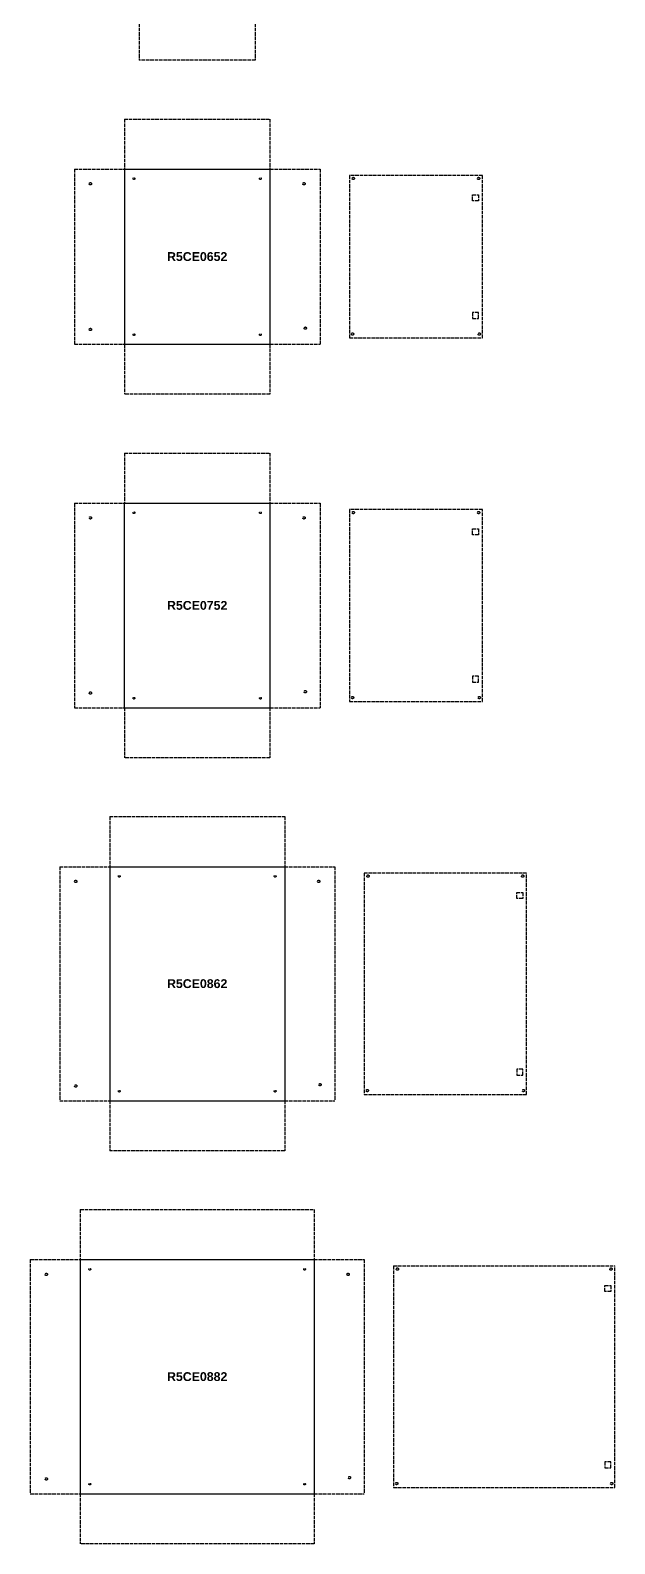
# Model space of a CAD drawing. Header units: millimetres. Extents: x 2534 to 26841, y -1711 to 16753.
# Drawn here: x 4561 to 6548, y 1284 to 6425 of the extents above; entities that cross this region are included whole.
import ezdxf

# ---------------------------------------------------------------- set-up
doc = ezdxf.new("R2010")
doc.units = ezdxf.units.MM
doc.linetypes.add('ACAD_ISO02W100', pattern=[15, 12, -3])
doc.styles.get("Standard").update_dxf_attribs({"font": 'arial.ttf'})

# ---------------------------------------------------------------- blocks, each defined once
blk = doc.blocks.new('A$C11C00261')
at = {"linetype": 'ACAD_ISO02W100', "lineweight": 30}
for p, q in [((0, 20.4), (20.4, 20.4)), ((0, 0), (0, 20.4)), ((20.4, 0), (0, 0)), ((20.4, 20.4), (20.4, 0))]:
    blk.add_line(p, q, dxfattribs=at)

msp = doc.modelspace()

# ---------------------------------------------------------------- linework, layer by layer
at = {"linetype": 'ACAD_ISO02W100', "lineweight": 30}
for p, q in [((4930.9, 6493.9), (4930.9, 6323.9)), ((5325.9, 6493.9), (5325.9, 6323.9)), ((5325.9, 6323.9), (4930.9, 6323.9)), ((4880.9, 6123.9), (4880.9, 5953.9)), ((4880.9, 6123.9), (5375.9, 6123.9)), ((5375.9, 6123.9), (5375.9, 5953.9)), ((4710.9, 5953.9), (4710.9, 5358.9)), ((4710.9, 5953.9), (4880.9, 5953.9)), ((5375.9, 5953.9), (5545.9, 5953.9)), ((5545.9, 5953.9), (5545.9, 5358.9)), ((6097.9, 5932.4), (5645.9, 5932.4)), ((5645.9, 5932.4), (5645.9, 5380.4)), ((6097.9, 5380.4), (6097.9, 5932.4)), ((4710.9, 5358.9), (4880.9, 5358.9)), ((4880.9, 5358.9), (4880.9, 5188.9)), ((5375.9, 5358.9), (5545.9, 5358.9)), ((5375.9, 5358.9), (5375.9, 5188.9)), ((5645.9, 5380.4), (6097.9, 5380.4)), ((5375.9, 5188.9), (4880.9, 5188.9)), ((4880.9, 4988.9), (4880.9, 4818.9)), ((4880.9, 4988.9), (5375.9, 4988.9)), ((5375.9, 4988.9), (5375.9, 4818.9)), ((4710.9, 4818.9), (4710.9, 4123.9)), ((4710.9, 4818.9), (4880.9, 4818.9)), ((5375.9, 4818.9), (5545.9, 4818.9)), ((5545.9, 4818.9), (5545.9, 4123.9)), ((6097.9, 4797.4), (5645.9, 4797.4)), ((5645.9, 4797.4), (5645.9, 4145.4)), ((6097.9, 4145.4), (6097.9, 4797.4)), ((4710.9, 4123.9), (4880.9, 4123.9)), ((4880.9, 4123.9), (4880.9, 3953.9)), ((5375.9, 4123.9), (5545.9, 4123.9)), ((5375.9, 4123.9), (5375.9, 3953.9)), ((5645.9, 4145.4), (6097.9, 4145.4)), ((5375.9, 3953.9), (4880.9, 3953.9)), ((4830.9, 3753.9), (4830.9, 3583.9)), ((4830.9, 3753.9), (5425.9, 3753.9)), ((5425.9, 3753.9), (5425.9, 3583.9)), ((4660.9, 3583.9), (4660.9, 2788.9)), ((4660.9, 3583.9), (4830.9, 3583.9)), ((5425.9, 3583.9), (5595.9, 3583.9)), ((5595.9, 3583.9), (5595.9, 2788.9)), ((6247.9, 3562.4), (5695.9, 3562.4)), ((5695.9, 3562.4), (5695.9, 2810.4)), ((6247.9, 2810.4), (6247.9, 3562.4)), ((4660.9, 2788.9), (4830.9, 2788.9)), ((4830.9, 2788.9), (4830.9, 2618.9)), ((5425.9, 2788.9), (5595.9, 2788.9)), ((5425.9, 2788.9), (5425.9, 2618.9)), ((5695.9, 2810.4), (6247.9, 2810.4)), ((5425.9, 2618.9), (4830.9, 2618.9)), ((4730.9, 2418.9), (4730.9, 2248.9)), ((4730.9, 2418.9), (5525.9, 2418.9)), ((5525.9, 2418.9), (5525.9, 2248.9)), ((4560.9, 2248.9), (4560.9, 1453.9)), ((4560.9, 2248.9), (4730.9, 2248.9)), ((5525.9, 2248.9), (5695.9, 2248.9)), ((5695.9, 2248.9), (5695.9, 1453.9)), ((5795.9, 2227.4), (5795.9, 1475.4)), ((5795.9, 2227.4), (6547.9, 2227.4)), ((6547.9, 1475.4), (6547.9, 2227.4)), ((4560.9, 1453.9), (4730.9, 1453.9)), ((4730.9, 1453.9), (4730.9, 1283.9)), ((5525.9, 1453.9), (5695.9, 1453.9)), ((5525.9, 1453.9), (5525.9, 1283.9)), ((5795.9, 1475.4), (6547.9, 1475.4)), ((5525.9, 1283.9), (4730.9, 1283.9))]:
    msp.add_line(p, q, dxfattribs=at)
at = {"lineweight": 30}
for p, q in [((4880.9, 5953.9), (5375.9, 5953.9)), ((4880.9, 5953.9), (4880.9, 5358.9)), ((5375.9, 5953.9), (5375.9, 5358.9)), ((4880.9, 5358.9), (5375.9, 5358.9)), ((4880.9, 4818.9), (5375.9, 4818.9)), ((4880.9, 4123.9), (4880.9, 4818.9)), ((5375.9, 4818.9), (5375.9, 4123.9)), ((4880.9, 4123.9), (5375.9, 4123.9)), ((4830.9, 3583.9), (5425.9, 3583.9)), ((4830.9, 3583.9), (4830.9, 2788.9)), ((5425.9, 3583.9), (5425.9, 2788.9)), ((4830.9, 2788.9), (5425.9, 2788.9)), ((4730.9, 2248.9), (4730.9, 1453.9)), ((4730.9, 2248.9), (5525.9, 2248.9)), ((5525.9, 2248.9), (5525.9, 1453.9)), ((4730.9, 1453.9), (5525.9, 1453.9))]:
    msp.add_line(p, q, dxfattribs=at)
at = {"linetype": 'ACAD_ISO02W100', "lineweight": 30}
for centre, radius in [((4913.4, 5921.4), 3), ((5343.4, 5921.4), 3), ((5658.9, 5921.9), 4), ((6084.9, 5921.9), 4), ((4765.4, 5903.9), 4), ((5491.4, 5903.9), 4), ((4765.4, 5408.9), 4), ((5495.9, 5413.4), 4), ((4913.4, 5391.4), 3), ((5343.4, 5391.4), 3), ((5656.4, 5393.4), 4), ((6087.4, 5393.4), 4), ((4913.4, 4786.4), 3), ((5343.4, 4786.4), 3), ((5658.9, 4786.9), 4), ((6084.9, 4786.9), 4), ((4765.4, 4768.9), 4), ((5491.4, 4768.9), 4), ((4765.4, 4173.9), 4), ((5495.9, 4178.4), 4), ((4913.4, 4156.4), 3), ((5343.4, 4156.4), 3), ((5656.4, 4158.4), 4), ((6087.4, 4158.4), 4), ((4863.4, 3551.4), 3), ((5393.4, 3551.4), 3), ((5708.9, 3551.9), 4), ((6234.9, 3551.9), 4), ((4715.4, 3533.9), 4), ((5541.4, 3533.9), 4), ((4715.4, 2838.9), 4), ((5545.9, 2843.4), 4), ((4863.4, 2821.4), 3), ((5393.4, 2821.4), 3), ((5706.4, 2823.4), 4), ((6237.4, 2823.4), 4), ((4763.4, 2216.4), 3), ((5493.4, 2216.4), 3), ((5808.9, 2216.9), 4), ((6534.9, 2216.9), 4), ((4615.4, 2198.9), 4), ((5641.4, 2198.9), 4), ((4615.4, 1503.9), 4), ((5645.9, 1508.4), 4), ((5806.4, 1488.4), 4), ((6537.4, 1488.4), 4), ((4763.4, 1486.4), 3), ((5493.4, 1486.4), 3)]:
    msp.add_circle(centre, radius, dxfattribs=at)

# ---------------------------------------------------------------- block references
for p in [(6064.7, 5846.2), (6064.7, 4711.2), (6214.7, 3476.2), (6514.7, 2141.2)]:
    msp.add_blockref('A$C11C00261', p, dxfattribs=at)
at = {"linetype": 'ACAD_ISO02W100', "lineweight": 30, "xscale": -1, "rotation": 180}
for p in [(6064.7, 5466.6), (6064.7, 4231.6), (6214.7, 2896.6), (6514.7, 1561.6)]:
    msp.add_blockref('A$C11C00261', p, dxfattribs=at)

# ---------------------------------------------------------------- texts
at = {"linetype": 'ACAD_ISO02W100', "char_height": 30, "attachment_point": 5}
for s, insert in [('{\\f@Arial Unicode MS|b1|i0|c204|p34;R5\\f@Arial Unicode MS|b1|i0|c0|p34;CE\\f@Arial Unicode MS|b1|i0|c204|p34;0652}', (5128.4, 5656.4)), ('{\\f@Arial Unicode MS|b1|i0|c204|p34;R5\\f@Arial Unicode MS|b1|i0|c0|p34;CE\\f@Arial Unicode MS|b1|i0|c204|p34;0752}', (5128.4, 4471.4)), ('{\\f@Arial Unicode MS|b1|i0|c204|p34;R5\\f@Arial Unicode MS|b1|i0|c0|p34;CE\\f@Arial Unicode MS|b1|i0|c204|p34;0862}', (5128.4, 3186.4)), ('{\\f@Arial Unicode MS|b1|i0|c204|p34;R5\\f@Arial Unicode MS|b1|i0|c0|p34;CE\\f@Arial Unicode MS|b1|i0|c204|p34;0882}', (5128.4, 1851.4))]:
    msp.add_mtext_dynamic_manual_height_columns(s, width=205.915, gutter_width=12.5, heights=[0], dxfattribs=dict(at, insert=insert))

doc.saveas('drawing.dxf')
